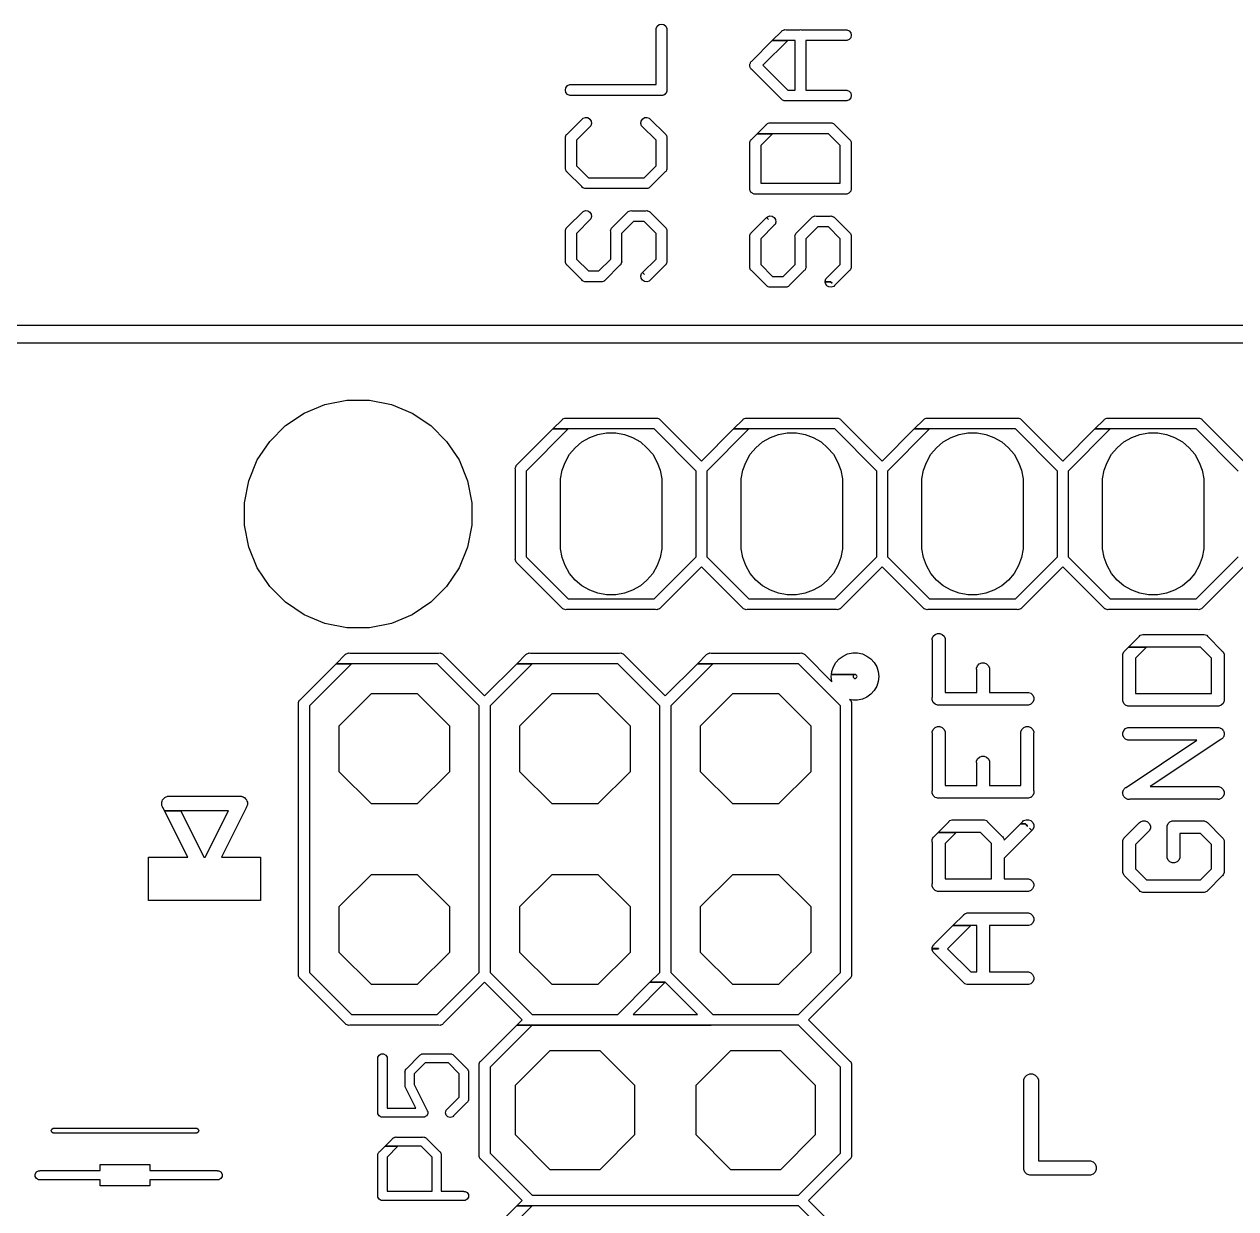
# Model space of a CAD drawing. Extents: x -6 to 103, y 0 to 58.
# Drawn here: x 10.55 to 27.58, y 41.03 to 57.68 of the extents above; entities that cross this region are included whole.
import ezdxf

# ---------------------------------------------------------------- set-up
doc = ezdxf.new("R2010")
doc.units = 0
doc.layers.add('L2D0', color=1, linetype='CONTINUOUS')

msp = doc.modelspace()

# ---------------------------------------------------------------- linework, layer by layer
at = {"layer": 'L2D0'}
for points in [[(19.503, 56.681), (19.494, 56.683), (18.214, 56.683), (18.183, 56.698), (18.16, 56.725), (18.154, 56.759), (18.16, 56.792), (18.183, 56.821), (18.215, 56.835), (19.427, 56.835), (19.427, 57.623), (19.441, 57.655), (19.47, 57.678), (19.503, 57.684), (19.537, 57.678), (19.564, 57.655), (19.579, 57.624), (19.579, 56.767), (19.581, 56.759), (19.579, 56.75), (19.579, 56.74), (19.575, 56.733), (19.573, 56.724), (19.565, 56.714), (19.563, 56.711), (19.559, 56.708), (19.551, 56.698), (19.545, 56.695), (19.538, 56.689), (19.527, 56.687), (19.52, 56.683), (19.512, 56.683)], [(21.238, 56.605), (21.232, 56.607), (21.23, 56.607), (21.22, 56.611), (21.204, 56.617), (21.202, 56.619), (21.198, 56.621), (21.192, 56.629), (21.191, 56.63), (20.777, 57.045), (20.767, 57.051), (20.763, 57.058), (20.756, 57.064), (20.752, 57.076), (20.749, 57.081), (20.748, 57.088), (20.745, 57.098), (20.746, 57.106), (20.745, 57.115), (20.748, 57.124), (20.749, 57.132), (20.753, 57.138), (20.756, 57.148), (20.762, 57.154), (20.767, 57.162), (20.774, 57.166), (21.062, 57.454), (21.278, 57.454), (20.931, 57.107), (21.278, 56.759), (21.382, 56.759), (21.382, 57.454), (21.062, 57.454), (21.192, 57.584), (21.198, 57.592), (21.202, 57.594), (21.204, 57.596), (21.22, 57.602), (21.23, 57.606), (21.232, 57.606), (21.238, 57.608), (21.255, 57.606), (21.449, 57.606), (21.458, 57.608), (21.466, 57.606), (22.11, 57.606), (22.142, 57.592), (22.164, 57.564), (22.172, 57.53), (22.164, 57.495), (22.142, 57.469), (22.111, 57.454), (21.534, 57.454), (21.534, 56.759), (22.111, 56.759), (22.142, 56.744), (22.164, 56.718), (22.172, 56.683), (22.164, 56.649), (22.142, 56.621), (22.11, 56.607), (21.466, 56.607), (21.458, 56.605), (21.449, 56.607), (21.255, 56.607)], [(18.426, 55.373), (18.411, 55.38), (18.402, 55.383), (18.399, 55.386), (18.395, 55.388), (18.383, 55.401), (18.179, 55.606), (18.178, 55.607), (18.17, 55.613), (18.168, 55.617), (18.166, 55.619), (18.16, 55.635), (18.156, 55.645), (18.156, 55.647), (18.154, 55.653), (18.156, 55.67), (18.156, 56.076), (18.154, 56.093), (18.156, 56.099), (18.156, 56.102), (18.161, 56.114), (18.166, 56.127), (18.168, 56.129), (18.17, 56.133), (18.178, 56.139), (18.402, 56.363), (18.434, 56.375), (18.469, 56.371), (18.499, 56.351), (18.517, 56.323), (18.521, 56.288), (18.51, 56.255), (18.308, 56.053), (18.308, 55.693), (18.476, 55.525), (19.259, 55.525), (19.427, 55.693), (19.427, 56.053), (19.225, 56.255), (19.213, 56.287), (19.217, 56.323), (19.235, 56.351), (19.265, 56.371), (19.299, 56.375), (19.333, 56.363), (19.569, 56.127), (19.574, 56.113), (19.579, 56.104), (19.579, 56.099), (19.581, 56.093), (19.579, 56.076), (19.579, 55.67), (19.581, 55.653), (19.579, 55.647), (19.579, 55.644), (19.575, 55.635), (19.569, 55.619), (19.565, 55.615), (19.564, 55.613), (19.557, 55.607), (19.332, 55.382), (19.321, 55.379), (19.31, 55.373)], [(20.823, 55.295), (20.814, 55.297), (20.805, 55.297), (20.796, 55.301), (20.789, 55.303), (20.783, 55.308), (20.774, 55.312), (20.767, 55.32), (20.762, 55.324), (20.759, 55.33), (20.752, 55.338), (20.75, 55.346), (20.746, 55.354), (20.746, 55.364), (20.744, 55.373), (20.747, 55.386), (20.747, 56), (20.745, 56.017), (20.746, 56.02), (20.746, 56.026), (20.752, 56.038), (20.756, 56.05), (20.76, 56.054), (20.762, 56.058), (20.771, 56.065), (20.851, 56.145), (21.066, 56.145), (20.899, 55.977), (20.899, 55.449), (22.018, 55.449), (22.018, 55.977), (21.85, 56.145), (20.851, 56.145), (20.98, 56.275), (20.982, 56.277), (20.985, 56.281), (20.989, 56.283), (20.995, 56.288), (21.006, 56.292), (21.017, 56.297), (21.023, 56.297), (21.026, 56.298), (21.034, 56.297), (21.882, 56.297), (21.889, 56.298), (21.892, 56.297), (21.899, 56.297), (21.908, 56.292), (21.923, 56.288), (21.929, 56.282), (21.931, 56.281), (21.934, 56.276), (21.936, 56.275), (22.15, 56.061), (22.155, 56.057), (22.157, 56.053), (22.161, 56.048), (22.164, 56.038), (22.17, 56.026), (22.17, 56.02), (22.171, 56.017), (22.17, 56.009), (22.17, 55.381), (22.172, 55.373), (22.17, 55.364), (22.17, 55.354), (22.166, 55.347), (22.164, 55.338), (22.156, 55.328), (22.154, 55.325), (22.15, 55.322), (22.142, 55.312), (22.136, 55.309), (22.129, 55.303), (22.118, 55.301), (22.111, 55.297), (22.103, 55.297), (22.094, 55.295), (22.085, 55.297), (20.831, 55.297)], [(18.434, 54.062), (18.429, 54.064), (18.427, 54.064), (18.402, 54.074), (18.4, 54.076), (18.395, 54.078), (18.384, 54.092), (18.179, 54.296), (18.178, 54.297), (18.17, 54.303), (18.168, 54.308), (18.166, 54.31), (18.156, 54.335), (18.156, 54.337), (18.154, 54.342), (18.156, 54.359), (18.156, 54.767), (18.154, 54.785), (18.156, 54.79), (18.156, 54.792), (18.16, 54.8), (18.166, 54.817), (18.168, 54.819), (18.17, 54.823), (18.178, 54.829), (18.402, 55.053), (18.434, 55.065), (18.469, 55.061), (18.499, 55.043), (18.517, 55.013), (18.521, 54.98), (18.511, 54.946), (18.308, 54.743), (18.308, 54.383), (18.476, 54.216), (18.623, 54.216), (18.791, 54.383), (18.791, 54.766), (18.789, 54.785), (18.791, 54.79), (18.791, 54.794), (18.795, 54.802), (18.801, 54.817), (19.025, 55.041), (19.031, 55.049), (19.035, 55.051), (19.037, 55.053), (19.05, 55.058), (19.062, 55.063), (19.065, 55.063), (19.071, 55.065), (19.088, 55.063), (19.282, 55.063), (19.299, 55.065), (19.305, 55.063), (19.308, 55.063), (19.32, 55.058), (19.333, 55.053), (19.335, 55.051), (19.339, 55.049), (19.345, 55.041), (19.569, 54.817), (19.575, 54.802), (19.579, 54.794), (19.579, 54.79), (19.581, 54.785), (19.579, 54.766), (19.579, 54.359), (19.581, 54.342), (19.579, 54.337), (19.579, 54.334), (19.575, 54.325), (19.569, 54.31), (19.566, 54.307), (19.564, 54.303), (19.557, 54.297), (19.345, 54.086), (19.333, 54.074), (19.299, 54.062), (19.265, 54.066), (19.235, 54.084), (19.217, 54.114), (19.213, 54.149), (19.225, 54.18), (19.235, 54.192), (19.264, 54.167), (19.237, 54.194), (19.427, 54.383), (19.427, 54.743), (19.259, 54.911), (19.111, 54.911), (18.943, 54.743), (18.943, 54.359), (18.945, 54.342), (18.943, 54.337), (18.943, 54.335), (18.933, 54.31), (18.931, 54.308), (18.929, 54.303), (18.921, 54.297), (18.92, 54.296), (18.715, 54.092), (18.704, 54.078), (18.699, 54.076), (18.697, 54.074), (18.672, 54.064), (18.67, 54.064), (18.665, 54.062), (18.647, 54.064), (18.451, 54.064)], [(21.026, 53.986), (21.023, 53.987), (21.017, 53.987), (21.004, 53.993), (20.993, 53.997), (20.99, 54), (20.986, 54.002), (20.98, 54.009), (20.98, 54.01), (20.769, 54.221), (20.762, 54.226), (20.756, 54.232), (20.751, 54.247), (20.746, 54.258), (20.746, 54.265), (20.745, 54.268), (20.746, 54.275), (20.747, 54.284), (20.747, 54.689), (20.746, 54.699), (20.745, 54.706), (20.746, 54.709), (20.746, 54.718), (20.752, 54.73), (20.756, 54.742), (20.762, 54.748), (20.769, 54.753), (20.771, 54.755), (20.98, 54.965), (21.007, 54.938), (20.982, 54.967), (20.994, 54.977), (21.025, 54.989), (21.06, 54.985), (21.09, 54.965), (21.108, 54.937), (21.112, 54.901), (21.1, 54.869), (21.088, 54.857), (20.899, 54.667), (20.899, 54.307), (21.066, 54.139), (21.214, 54.139), (21.382, 54.307), (21.382, 54.69), (21.38, 54.707), (21.382, 54.713), (21.382, 54.718), (21.387, 54.727), (21.392, 54.741), (21.628, 54.977), (21.642, 54.982), (21.651, 54.987), (21.656, 54.987), (21.662, 54.989), (21.679, 54.987), (21.873, 54.987), (21.89, 54.989), (21.896, 54.987), (21.899, 54.987), (21.908, 54.983), (21.924, 54.977), (21.928, 54.973), (21.93, 54.972), (21.935, 54.965), (21.936, 54.965), (22.161, 54.74), (22.165, 54.728), (22.17, 54.718), (22.17, 54.709), (22.171, 54.706), (22.17, 54.699), (22.17, 54.275), (22.171, 54.268), (22.17, 54.265), (22.17, 54.258), (22.165, 54.248), (22.161, 54.234), (22.156, 54.229), (22.155, 54.227), (22.148, 54.221), (21.936, 54.009), (21.925, 53.997), (21.889, 53.986), (21.856, 53.99), (21.827, 54.008), (21.808, 54.037), (21.805, 54.063), (21.881, 54.063), (21.88, 54.062), (21.902, 54.043), (21.882, 54.063), (21.805, 54.063), (21.804, 54.073), (21.816, 54.105), (22.018, 54.307), (22.018, 54.667), (21.85, 54.835), (21.702, 54.835), (21.534, 54.667), (21.534, 54.284), (21.536, 54.267), (21.534, 54.261), (21.534, 54.259), (21.53, 54.249), (21.524, 54.233), (21.522, 54.231), (21.52, 54.227), (21.512, 54.221), (21.3, 54.009), (21.296, 54.003), (21.293, 54.001), (21.289, 53.997), (21.275, 53.992), (21.264, 53.987), (21.258, 53.987), (21.255, 53.986), (21.246, 53.987), (21.034, 53.987)], [(15.082, 49.2), (14.773, 49.261), (14.482, 49.382), (14.22, 49.557), (13.997, 49.78), (13.822, 50.042), (13.701, 50.333), (13.64, 50.642), (13.64, 50.958), (13.701, 51.267), (13.822, 51.558), (13.997, 51.82), (14.22, 52.043), (14.482, 52.218), (14.773, 52.339), (15.082, 52.4), (15.398, 52.4), (15.707, 52.339), (15.998, 52.218), (16.26, 52.043), (16.483, 51.82), (16.658, 51.558), (16.779, 51.267), (16.84, 50.958), (16.84, 50.642), (16.779, 50.333), (16.658, 50.042), (16.483, 49.78), (16.26, 49.557), (15.998, 49.382), (15.707, 49.261), (15.398, 49.2)], [(18.732, 49.662), (18.61, 49.685), (18.497, 49.726), (18.385, 49.787), (18.292, 49.87), (18.21, 49.962), (18.149, 50.075), (18.108, 50.187), (18.085, 50.309), (18.085, 51.291), (18.108, 51.413), (18.149, 51.525), (18.21, 51.638), (18.292, 51.73), (18.385, 51.813), (18.497, 51.874), (18.61, 51.915), (18.732, 51.938), (18.86, 51.938), (18.982, 51.915), (19.095, 51.874), (19.207, 51.813), (19.3, 51.73), (19.382, 51.638), (19.443, 51.525), (19.484, 51.413), (19.507, 51.291), (19.507, 50.309), (19.484, 50.187), (19.443, 50.075), (19.382, 49.962), (19.3, 49.87), (19.207, 49.787), (19.095, 49.726), (18.982, 49.685), (18.86, 49.662)], [(21.272, 49.662), (21.15, 49.685), (21.037, 49.726), (20.925, 49.787), (20.832, 49.87), (20.75, 49.962), (20.689, 50.075), (20.648, 50.187), (20.625, 50.309), (20.625, 51.291), (20.648, 51.413), (20.689, 51.525), (20.75, 51.638), (20.832, 51.73), (20.925, 51.813), (21.037, 51.874), (21.15, 51.915), (21.272, 51.938), (21.4, 51.938), (21.522, 51.915), (21.635, 51.874), (21.747, 51.813), (21.84, 51.73), (21.922, 51.638), (21.983, 51.525), (22.024, 51.413), (22.047, 51.291), (22.047, 50.309), (22.024, 50.187), (21.983, 50.075), (21.922, 49.962), (21.84, 49.87), (21.747, 49.787), (21.635, 49.726), (21.522, 49.685), (21.4, 49.662)], [(23.812, 49.662), (23.69, 49.685), (23.577, 49.726), (23.465, 49.787), (23.372, 49.87), (23.29, 49.962), (23.229, 50.075), (23.188, 50.187), (23.165, 50.309), (23.165, 51.291), (23.188, 51.413), (23.229, 51.525), (23.29, 51.638), (23.372, 51.73), (23.465, 51.813), (23.577, 51.874), (23.69, 51.915), (23.812, 51.938), (23.94, 51.938), (24.062, 51.915), (24.175, 51.874), (24.287, 51.813), (24.38, 51.73), (24.462, 51.638), (24.523, 51.525), (24.564, 51.413), (24.587, 51.291), (24.587, 50.309), (24.564, 50.187), (24.523, 50.075), (24.462, 49.962), (24.38, 49.87), (24.287, 49.787), (24.175, 49.726), (24.062, 49.685), (23.94, 49.662)], [(26.352, 49.662), (26.23, 49.685), (26.117, 49.726), (26.005, 49.787), (25.912, 49.87), (25.83, 49.962), (25.769, 50.075), (25.728, 50.187), (25.705, 50.309), (25.705, 51.291), (25.728, 51.413), (25.769, 51.525), (25.83, 51.638), (25.912, 51.73), (26.005, 51.813), (26.117, 51.874), (26.23, 51.915), (26.352, 51.938), (26.48, 51.938), (26.602, 51.915), (26.715, 51.874), (26.827, 51.813), (26.92, 51.73), (27.002, 51.638), (27.063, 51.525), (27.104, 51.413), (27.127, 51.291), (27.127, 50.309), (27.104, 50.187), (27.063, 50.075), (27.002, 49.962), (26.92, 49.87), (26.827, 49.787), (26.715, 49.726), (26.602, 49.685), (26.48, 49.662)], [(23.384, 48.111), (23.349, 48.126), (23.325, 48.151), (23.311, 48.184), (23.311, 48.218), (23.312, 48.22), (23.312, 49.031), (23.311, 49.031), (23.311, 49.048), (23.325, 49.081), (23.349, 49.106), (23.384, 49.121), (23.417, 49.121), (23.452, 49.106), (23.476, 49.081), (23.49, 49.048), (23.49, 48.29), (23.935, 48.29), (23.935, 48.616), (23.934, 48.616), (23.934, 48.633), (23.948, 48.666), (23.972, 48.691), (24.007, 48.706), (24.04, 48.706), (24.075, 48.691), (24.099, 48.666), (24.113, 48.633), (24.113, 48.29), (24.662, 48.29), (24.694, 48.278), (24.722, 48.25), (24.736, 48.218), (24.736, 48.184), (24.722, 48.152), (24.695, 48.125), (24.663, 48.111), (24.646, 48.111), (24.646, 48.112), (24.042, 48.112), (24.04, 48.111), (24.007, 48.111), (24.005, 48.112), (23.419, 48.112), (23.417, 48.111)], [(26.062, 48.097), (26.029, 48.111), (26.003, 48.137), (25.989, 48.17), (25.989, 48.826), (26.003, 48.859), (26.015, 48.871), (26.015, 48.872), (26.071, 48.928), (26.323, 48.928), (26.167, 48.772), (26.167, 48.276), (27.235, 48.276), (27.235, 48.772), (27.08, 48.928), (26.071, 48.928), (26.223, 49.08), (26.235, 49.093), (26.27, 49.106), (27.131, 49.106), (27.168, 49.093), (27.178, 49.081), (27.18, 49.08), (27.182, 49.077), (27.387, 48.872), (27.399, 48.861), (27.4, 48.859), (27.414, 48.826), (27.414, 48.793), (27.413, 48.791), (27.413, 48.205), (27.414, 48.203), (27.414, 48.17), (27.399, 48.135), (27.374, 48.111), (27.341, 48.097), (27.307, 48.097), (27.305, 48.098), (26.097, 48.098), (26.095, 48.097)], [(15.426, 46.723), (14.973, 47.176), (14.973, 47.82), (15.426, 48.273), (16.07, 48.273), (16.523, 47.82), (16.523, 47.176), (16.07, 46.723)], [(17.966, 46.723), (17.513, 47.176), (17.513, 47.82), (17.966, 48.273), (18.61, 48.273), (19.063, 47.82), (19.063, 47.176), (18.61, 46.723)], [(20.506, 46.723), (20.053, 47.176), (20.053, 47.82), (20.506, 48.273), (21.15, 48.273), (21.603, 47.82), (21.603, 47.176), (21.15, 46.723)], [(23.384, 46.802), (23.373, 46.807), (23.35, 46.815), (23.325, 46.841), (23.311, 46.874), (23.311, 46.908), (23.312, 46.91), (23.312, 47.722), (23.311, 47.722), (23.311, 47.738), (23.325, 47.771), (23.351, 47.797), (23.384, 47.811), (23.417, 47.811), (23.45, 47.797), (23.476, 47.771), (23.49, 47.738), (23.49, 46.98), (23.935, 46.98), (23.935, 47.306), (23.934, 47.306), (23.934, 47.323), (23.948, 47.356), (23.974, 47.382), (24.007, 47.396), (24.04, 47.396), (24.073, 47.382), (24.099, 47.356), (24.113, 47.323), (24.113, 46.98), (24.557, 46.98), (24.557, 47.738), (24.571, 47.771), (24.597, 47.797), (24.629, 47.811), (24.663, 47.811), (24.696, 47.797), (24.722, 47.771), (24.736, 47.738), (24.736, 47.722), (24.735, 47.722), (24.735, 46.91), (24.736, 46.908), (24.736, 46.874), (24.722, 46.841), (24.697, 46.815), (24.688, 46.812), (24.662, 46.802)], [(26.078, 46.785), (26.07, 46.787), (26.062, 46.787), (26.05, 46.792), (26.043, 46.794), (26.038, 46.797), (26.027, 46.802), (26.02, 46.809), (26.013, 46.814), (26.008, 46.821), (26.003, 46.827), (25.999, 46.837), (25.995, 46.843), (25.993, 46.849), (25.989, 46.86), (25.989, 46.868), (25.987, 46.877), (25.989, 46.885), (25.989, 46.894), (25.993, 46.905), (25.995, 46.911), (25.999, 46.918), (26.003, 46.927), (26.007, 46.931), (26.013, 46.941), (26.022, 46.947), (26.028, 46.953), (26.037, 46.956), (27.03, 47.618), (26.062, 47.618), (26.029, 47.632), (26.003, 47.658), (25.989, 47.69), (25.989, 47.724), (26.003, 47.757), (26.027, 47.782), (26.062, 47.797), (26.078, 47.797), (26.078, 47.796), (27.311, 47.796), (27.324, 47.799), (27.332, 47.797), (27.341, 47.797), (27.354, 47.791), (27.359, 47.79), (27.363, 47.787), (27.373, 47.783), (27.379, 47.777), (27.387, 47.772), (27.394, 47.762), (27.4, 47.756), (27.403, 47.749), (27.408, 47.742), (27.409, 47.735), (27.414, 47.724), (27.414, 47.69), (27.409, 47.679), (27.408, 47.673), (27.403, 47.666), (27.399, 47.656), (27.393, 47.65), (27.389, 47.644), (27.379, 47.637), (27.374, 47.632), (27.367, 47.629), (26.372, 46.966), (27.34, 46.966), (27.372, 46.954), (27.4, 46.926), (27.414, 46.894), (27.414, 46.86), (27.4, 46.828), (27.373, 46.801), (27.341, 46.787), (27.324, 46.787), (27.324, 46.788), (26.09, 46.788)], [(12.293, 45.364), (12.293, 45.974), (12.844, 45.974), (12.518, 46.626), (12.745, 46.626), (13.071, 45.974), (13.09, 45.974), (13.416, 46.626), (12.518, 46.626), (12.498, 46.667), (12.495, 46.67), (12.491, 46.68), (12.49, 46.683), (12.481, 46.7), (12.481, 46.704), (12.479, 46.708), (12.479, 46.748), (12.486, 46.764), (12.49, 46.779), (12.494, 46.784), (12.495, 46.786), (12.503, 46.794), (12.517, 46.81), (12.521, 46.812), (12.523, 46.814), (12.54, 46.821), (12.554, 46.828), (12.557, 46.828), (12.561, 46.83), (13.601, 46.83), (13.605, 46.828), (13.608, 46.828), (13.622, 46.821), (13.639, 46.814), (13.641, 46.812), (13.645, 46.81), (13.658, 46.794), (13.667, 46.786), (13.668, 46.784), (13.672, 46.779), (13.676, 46.764), (13.683, 46.748), (13.683, 46.708), (13.681, 46.704), (13.681, 46.7), (13.672, 46.683), (13.671, 46.68), (13.667, 46.67), (13.664, 46.667), (13.317, 45.974), (13.869, 45.974), (13.869, 45.364)], [(23.384, 45.492), (23.351, 45.506), (23.325, 45.532), (23.311, 45.565), (23.311, 45.598), (23.312, 45.6), (23.312, 46.185), (23.311, 46.187), (23.311, 46.221), (23.325, 46.254), (23.331, 46.261), (23.335, 46.265), (23.338, 46.267), (23.349, 46.279), (23.351, 46.28), (23.394, 46.323), (23.645, 46.323), (23.49, 46.167), (23.49, 45.67), (24.142, 45.67), (24.142, 46.167), (23.987, 46.323), (23.394, 46.323), (23.543, 46.472), (23.545, 46.475), (23.557, 46.488), (23.592, 46.501), (24.038, 46.501), (24.075, 46.488), (24.085, 46.476), (24.087, 46.475), (24.089, 46.472), (24.294, 46.267), (24.293, 46.266), (24.296, 46.264), (24.297, 46.265), (24.307, 46.253), (24.321, 46.221), (24.321, 46.213), (24.551, 46.443), (24.615, 46.443), (24.646, 46.412), (24.647, 46.412), (24.649, 46.414), (24.615, 46.443), (24.551, 46.443), (24.583, 46.475), (24.595, 46.488), (24.63, 46.501), (24.661, 46.501), (24.697, 46.488), (24.722, 46.462), (24.736, 46.429), (24.736, 46.395), (24.722, 46.363), (24.712, 46.351), (24.678, 46.38), (24.709, 46.349), (24.32, 45.96), (24.32, 45.67), (24.646, 45.67), (24.646, 45.671), (24.663, 45.671), (24.696, 45.657), (24.721, 45.633), (24.736, 45.598), (24.736, 45.565), (24.721, 45.53), (24.696, 45.506), (24.663, 45.492)], [(26.27, 45.478), (26.235, 45.491), (26.223, 45.504), (26.009, 45.718), (26.003, 45.725), (25.989, 45.758), (25.989, 46.207), (26.003, 46.24), (26.015, 46.253), (26.223, 46.461), (26.224, 46.46), (26.237, 46.473), (26.269, 46.487), (26.303, 46.487), (26.336, 46.473), (26.361, 46.449), (26.376, 46.414), (26.376, 46.381), (26.362, 46.348), (26.167, 46.153), (26.167, 45.812), (26.323, 45.656), (27.08, 45.656), (27.235, 45.812), (27.235, 46.153), (27.08, 46.309), (26.79, 46.309), (26.79, 45.982), (26.791, 45.982), (26.791, 45.965), (26.776, 45.931), (26.751, 45.907), (26.718, 45.893), (26.684, 45.893), (26.652, 45.907), (26.626, 45.933), (26.612, 45.965), (26.612, 46.414), (26.626, 46.447), (26.652, 46.473), (26.684, 46.487), (27.133, 46.487), (27.166, 46.473), (27.179, 46.46), (27.18, 46.461), (27.387, 46.253), (27.386, 46.252), (27.387, 46.252), (27.4, 46.239), (27.414, 46.207), (27.414, 46.173), (27.413, 46.171), (27.413, 45.794), (27.414, 45.792), (27.414, 45.758), (27.4, 45.726), (27.39, 45.714), (27.389, 45.715), (27.386, 45.712), (27.387, 45.712), (27.182, 45.507), (27.18, 45.504), (27.178, 45.503), (27.168, 45.491), (27.131, 45.478)], [(15.426, 44.183), (14.973, 44.636), (14.973, 45.28), (15.426, 45.733), (16.07, 45.733), (16.523, 45.28), (16.523, 44.636), (16.07, 44.183)], [(17.966, 44.183), (17.513, 44.636), (17.513, 45.28), (17.966, 45.733), (18.61, 45.733), (19.063, 45.28), (19.063, 44.636), (18.61, 44.183)], [(20.506, 44.183), (20.053, 44.636), (20.053, 45.28), (20.506, 45.733), (21.15, 45.733), (21.603, 45.28), (21.603, 44.636), (21.15, 44.183)], [(23.799, 44.182), (23.767, 44.196), (23.755, 44.206), (23.756, 44.207), (23.753, 44.209), (23.338, 44.624), (23.338, 44.625), (23.325, 44.638), (23.311, 44.67), (23.311, 44.686), (23.399, 44.686), (23.398, 44.685), (23.399, 44.685), (23.4, 44.686), (23.311, 44.686), (23.311, 44.689), (23.398, 44.689), (23.4, 44.687), (23.399, 44.689), (23.311, 44.689), (23.311, 44.704), (23.325, 44.736), (23.338, 44.749), (23.338, 44.75), (23.601, 45.013), (23.853, 45.013), (23.527, 44.687), (23.853, 44.361), (23.935, 44.361), (23.935, 45.013), (23.601, 45.013), (23.753, 45.165), (23.753, 45.164), (23.756, 45.167), (23.755, 45.168), (23.767, 45.178), (23.799, 45.192), (23.833, 45.192), (23.835, 45.191), (24.005, 45.191), (24.007, 45.192), (24.04, 45.192), (24.042, 45.191), (24.646, 45.191), (24.646, 45.192), (24.663, 45.192), (24.695, 45.178), (24.722, 45.151), (24.736, 45.119), (24.736, 45.085), (24.722, 45.053), (24.694, 45.025), (24.662, 45.013), (24.113, 45.013), (24.113, 44.361), (24.663, 44.361), (24.696, 44.347), (24.721, 44.323), (24.736, 44.289), (24.736, 44.255), (24.722, 44.223), (24.695, 44.196), (24.663, 44.182), (24.646, 44.182), (24.646, 44.183), (24.042, 44.183), (24.04, 44.182), (24.007, 44.182), (24.005, 44.183), (23.835, 44.183), (23.833, 44.182)], [(16.535, 42.316), (16.502, 42.324), (16.479, 42.347), (16.469, 42.382), (16.479, 42.416), (16.662, 42.599), (16.662, 42.928), (16.509, 43.081), (16.18, 43.081), (16.027, 42.928), (16.027, 42.777), (16.21, 42.411), (16.211, 42.41), (16.218, 42.399), (16.218, 42.364), (16.2, 42.335), (16.198, 42.332), (16.186, 42.327), (16.171, 42.318), (15.564, 42.318), (15.536, 42.336), (15.518, 42.364), (15.518, 43.162), (15.536, 43.192), (15.565, 43.208), (15.598, 43.208), (15.628, 43.192), (15.646, 43.162), (15.646, 42.446), (16.051, 42.446), (15.906, 42.735), (15.9, 42.747), (15.9, 42.748), (15.899, 42.75), (15.9, 42.763), (15.899, 42.763), (15.899, 42.947), (15.897, 42.954), (15.9, 42.964), (15.9, 42.97), (15.904, 42.977), (15.907, 42.988), (15.913, 42.994), (15.916, 43), (15.923, 43.004), (16.103, 43.184), (16.108, 43.192), (16.117, 43.197), (16.123, 43.202), (16.129, 43.204), (16.137, 43.208), (16.146, 43.208), (16.154, 43.21), (16.158, 43.209), (16.531, 43.209), (16.535, 43.21), (16.543, 43.208), (16.552, 43.208), (16.558, 43.205), (16.569, 43.202), (16.577, 43.194), (16.581, 43.192), (16.585, 43.184), (16.767, 43.003), (16.772, 43), (16.775, 42.995), (16.782, 42.988), (16.784, 42.98), (16.79, 42.971), (16.79, 42.961), (16.792, 42.954), (16.79, 42.947), (16.79, 42.58), (16.792, 42.573), (16.79, 42.566), (16.79, 42.555), (16.784, 42.545), (16.782, 42.538), (16.776, 42.532), (16.772, 42.525), (16.763, 42.52), (16.58, 42.337), (16.581, 42.336), (16.569, 42.324)], [(17.939, 41.58), (17.45, 42.069), (17.45, 42.767), (17.939, 43.256), (18.637, 43.256), (19.126, 42.767), (19.126, 42.069), (18.637, 41.58)], [(20.479, 41.58), (19.99, 42.069), (19.99, 42.767), (20.479, 43.256), (21.177, 43.256), (21.666, 42.767), (21.666, 42.069), (21.177, 41.58)], [(24.68, 41.503), (24.642, 41.519), (24.614, 41.547), (24.598, 41.585), (24.598, 42.847), (24.614, 42.883), (24.642, 42.911), (24.68, 42.927), (24.72, 42.927), (24.758, 42.911), (24.786, 42.883), (24.802, 42.847), (24.802, 41.707), (25.535, 41.707), (25.571, 41.691), (25.599, 41.663), (25.615, 41.625), (25.615, 41.585), (25.599, 41.547), (25.571, 41.519), (25.535, 41.503)], [(10.953, 42.093), (10.934, 42.107), (10.926, 42.129), (10.935, 42.15), (10.953, 42.164), (12.974, 42.164), (12.992, 42.15), (13.001, 42.129), (12.993, 42.107), (12.974, 42.093), (12.963, 42.093), (12.963, 42.094), (10.963, 42.094), (10.963, 42.093)], [(15.565, 41.149), (15.536, 41.165), (15.518, 41.195), (15.518, 41.776), (15.516, 41.784), (15.518, 41.792), (15.518, 41.802), (15.522, 41.808), (15.524, 41.818), (15.531, 41.824), (15.536, 41.832), (15.543, 41.836), (15.618, 41.911), (15.799, 41.911), (15.646, 41.759), (15.646, 41.277), (16.281, 41.277), (16.281, 41.759), (16.128, 41.911), (15.618, 41.911), (15.72, 42.012), (15.725, 42.021), (15.73, 42.024), (15.739, 42.033), (15.749, 42.035), (15.755, 42.039), (15.764, 42.039), (15.773, 42.041), (15.781, 42.039), (16.146, 42.039), (16.154, 42.041), (16.162, 42.039), (16.171, 42.039), (16.177, 42.035), (16.187, 42.033), (16.195, 42.025), (16.2, 42.022), (16.205, 42.014), (16.384, 41.836), (16.392, 41.832), (16.396, 41.824), (16.402, 41.818), (16.404, 41.808), (16.408, 41.801), (16.408, 41.792), (16.41, 41.784), (16.409, 41.78), (16.409, 41.277), (16.726, 41.277), (16.726, 41.276), (16.742, 41.276), (16.772, 41.26), (16.79, 41.23), (16.79, 41.195), (16.772, 41.165), (16.742, 41.149)], [(11.613, 41.354), (11.613, 41.44), (10.747, 41.44), (10.716, 41.456), (10.7, 41.487), (10.7, 41.52), (10.716, 41.551), (10.747, 41.567), (10.763, 41.567), (10.763, 41.568), (11.613, 41.568), (11.613, 41.654), (12.313, 41.654), (12.313, 41.568), (13.263, 41.568), (13.263, 41.567), (13.28, 41.567), (13.311, 41.551), (13.327, 41.52), (13.327, 41.487), (13.311, 41.456), (13.28, 41.44), (12.313, 41.44), (12.313, 41.354)]]:
    msp.add_lwpolyline(points, close=True, dxfattribs=at)
for points in [[(97.457, 53.2), (0.262, 53.2), (0.288, 53.222), (0.369, 53.278), (0.453, 53.328), (0.542, 53.369), (0.635, 53.403), (0.73, 53.428), (0.827, 53.446), (0.926, 53.454), (0.95, 53.454), (0.953, 53.455), (0.996, 53.455), (0.999, 53.454), (97.496, 53.454)], [(27.686, 50.057), (27.105, 49.476), (27.099, 49.468), (27.095, 49.466), (27.093, 49.464), (27.08, 49.459), (27.068, 49.454), (27.065, 49.454), (27.059, 49.452), (27.042, 49.454), (25.79, 49.454), (25.773, 49.452), (25.767, 49.454), (25.764, 49.454), (25.752, 49.459), (25.739, 49.464), (25.737, 49.466), (25.733, 49.468), (25.727, 49.476), (25.146, 50.057), (24.565, 49.476), (24.559, 49.468), (24.555, 49.466), (24.553, 49.464), (24.54, 49.459), (24.528, 49.454), (24.525, 49.454), (24.519, 49.452), (24.502, 49.454), (23.25, 49.454), (23.233, 49.452), (23.227, 49.454), (23.224, 49.454), (23.212, 49.459), (23.199, 49.464), (23.197, 49.466), (23.193, 49.468), (23.187, 49.476), (22.606, 50.057), (22.025, 49.476), (22.019, 49.468), (22.015, 49.466), (22.013, 49.464), (22, 49.459), (21.988, 49.454), (21.985, 49.454), (21.979, 49.452), (21.962, 49.454), (20.71, 49.454), (20.693, 49.452), (20.687, 49.454), (20.684, 49.454), (20.672, 49.459), (20.659, 49.464), (20.657, 49.466), (20.653, 49.468), (20.647, 49.476), (20.066, 50.057), (19.485, 49.476), (19.479, 49.468), (19.475, 49.466), (19.473, 49.464), (19.46, 49.459), (19.448, 49.454), (19.445, 49.454), (19.439, 49.452), (19.422, 49.454), (18.17, 49.454), (18.153, 49.452), (18.147, 49.454), (18.144, 49.454), (18.132, 49.459), (18.119, 49.464), (18.117, 49.466), (18.113, 49.468), (18.107, 49.476), (17.472, 50.111), (17.464, 50.117), (17.462, 50.121), (17.46, 50.123), (17.455, 50.136), (17.45, 50.148), (17.45, 50.151), (17.448, 50.157), (17.45, 50.174), (17.45, 51.426), (17.448, 51.443), (17.45, 51.449), (17.45, 51.452), (17.455, 51.464), (17.46, 51.477), (17.462, 51.479), (17.464, 51.483), (17.472, 51.489), (17.977, 51.994), (18.193, 51.994), (17.602, 51.403), (17.602, 50.197), (18.193, 49.606), (19.399, 49.606), (19.99, 50.197), (19.99, 51.403), (19.399, 51.994), (17.977, 51.994), (18.107, 52.124), (18.113, 52.132), (18.117, 52.134), (18.119, 52.136), (18.132, 52.141), (18.144, 52.146), (18.147, 52.146), (18.153, 52.148), (18.17, 52.146), (19.422, 52.146), (19.439, 52.148), (19.445, 52.146), (19.448, 52.146), (19.46, 52.141), (19.473, 52.136), (19.475, 52.134), (19.479, 52.132), (19.485, 52.124), (20.066, 51.543), (20.517, 51.994), (20.733, 51.994), (20.142, 51.403), (20.142, 50.197), (20.733, 49.606), (21.939, 49.606), (22.53, 50.197), (22.53, 51.403), (21.939, 51.994), (20.517, 51.994), (20.647, 52.124), (20.653, 52.132), (20.657, 52.134), (20.659, 52.136), (20.672, 52.141), (20.684, 52.146), (20.687, 52.146), (20.693, 52.148), (20.71, 52.146), (21.962, 52.146), (21.979, 52.148), (21.985, 52.146), (21.988, 52.146), (22, 52.141), (22.013, 52.136), (22.015, 52.134), (22.019, 52.132), (22.025, 52.124), (22.606, 51.543), (23.057, 51.994), (23.273, 51.994), (22.682, 51.403), (22.682, 50.197), (23.273, 49.606), (24.479, 49.606), (25.07, 50.197), (25.07, 51.403), (24.479, 51.994), (23.057, 51.994), (23.187, 52.124), (23.193, 52.132), (23.197, 52.134), (23.199, 52.136), (23.212, 52.141), (23.224, 52.146), (23.227, 52.146), (23.233, 52.148), (23.25, 52.146), (24.502, 52.146), (24.519, 52.148), (24.525, 52.146), (24.528, 52.146), (24.54, 52.141), (24.553, 52.136), (24.555, 52.134), (24.559, 52.132), (24.565, 52.124), (25.146, 51.543), (25.597, 51.994), (25.813, 51.994), (25.222, 51.403), (25.222, 50.197), (25.813, 49.606), (27.019, 49.606), (27.61, 50.197)], [(27.61, 51.403), (27.019, 51.994), (25.597, 51.994), (25.727, 52.124), (25.733, 52.132), (25.737, 52.134), (25.739, 52.136), (25.752, 52.141), (25.764, 52.146), (25.767, 52.146), (25.773, 52.148), (25.79, 52.146), (27.042, 52.146), (27.059, 52.148), (27.065, 52.146), (27.068, 52.146), (27.08, 52.141), (27.093, 52.136), (27.095, 52.134), (27.099, 52.132), (27.105, 52.124), (27.686, 51.543)], [(22.022, 40.481), (21.431, 41.072), (17.469, 41.072), (17.545, 41.148), (16.964, 41.729), (16.956, 41.735), (16.954, 41.739), (16.952, 41.741), (16.947, 41.754), (16.942, 41.766), (16.942, 41.769), (16.94, 41.775), (16.942, 41.792), (16.942, 43.044), (16.94, 43.061), (16.942, 43.067), (16.942, 43.07), (16.947, 43.082), (16.952, 43.095), (16.954, 43.097), (16.956, 43.101), (16.964, 43.107), (17.469, 43.612), (20.202, 43.612), (20.185, 43.61), (20.179, 43.612), (18.937, 43.612), (18.931, 43.61), (18.914, 43.612), (17.685, 43.612), (17.094, 43.021), (17.094, 41.815), (17.685, 41.224), (21.431, 41.224), (22.022, 41.815), (22.022, 43.021), (21.431, 43.612), (17.469, 43.612), (17.545, 43.688), (17.018, 44.215), (16.437, 43.634), (16.431, 43.626), (16.427, 43.624), (16.425, 43.622), (16.412, 43.617), (16.4, 43.612), (16.397, 43.612), (16.391, 43.61), (16.374, 43.612), (15.122, 43.612), (15.105, 43.61), (15.099, 43.612), (15.096, 43.612), (15.084, 43.617), (15.071, 43.622), (15.069, 43.624), (15.065, 43.626), (15.059, 43.634), (14.424, 44.269), (14.416, 44.275), (14.414, 44.279), (14.412, 44.281), (14.407, 44.294), (14.402, 44.306), (14.402, 44.309), (14.4, 44.315), (14.402, 44.332), (14.402, 48.124), (14.4, 48.141), (14.402, 48.147), (14.402, 48.15), (14.407, 48.162), (14.412, 48.175), (14.414, 48.177), (14.416, 48.181), (14.424, 48.187), (14.929, 48.692), (15.145, 48.692), (14.554, 48.101), (14.554, 44.355), (15.145, 43.764), (16.351, 43.764), (16.942, 44.355), (16.942, 48.101), (16.351, 48.692), (14.929, 48.692), (15.059, 48.822), (15.065, 48.83), (15.069, 48.832), (15.071, 48.834), (15.084, 48.839), (15.096, 48.844), (15.099, 48.844), (15.105, 48.846), (15.122, 48.844), (16.374, 48.844), (16.391, 48.846), (16.397, 48.844), (16.4, 48.844), (16.412, 48.839), (16.425, 48.834), (16.427, 48.832), (16.431, 48.83), (16.437, 48.822), (17.018, 48.241), (17.469, 48.692), (17.685, 48.692), (17.094, 48.101), (17.094, 44.355), (17.685, 43.764), (18.891, 43.764), (19.342, 44.215), (19.558, 44.215), (19.107, 43.764), (20.009, 43.764), (19.558, 44.215), (19.342, 44.215), (19.482, 44.355), (19.482, 48.101), (18.891, 48.692), (17.469, 48.692), (17.599, 48.822), (17.605, 48.83), (17.609, 48.832), (17.611, 48.834), (17.624, 48.839), (17.636, 48.844), (17.639, 48.844), (17.645, 48.846), (17.662, 48.844), (18.914, 48.844), (18.931, 48.846), (18.937, 48.844), (18.94, 48.844), (18.952, 48.839), (18.965, 48.834), (18.967, 48.832), (18.971, 48.83), (18.977, 48.822), (19.558, 48.241), (20.009, 48.692), (20.225, 48.692), (19.634, 48.101), (19.634, 44.355), (20.225, 43.764), (21.431, 43.764), (22.022, 44.355), (22.022, 48.101), (21.431, 48.692), (20.009, 48.692), (20.139, 48.822), (20.145, 48.83), (20.149, 48.832), (20.151, 48.834), (20.164, 48.839), (20.176, 48.844), (20.179, 48.844), (20.185, 48.846), (20.202, 48.844), (21.454, 48.844), (21.471, 48.846), (21.477, 48.844), (21.48, 48.844), (21.492, 48.839), (21.505, 48.834), (21.507, 48.832), (21.511, 48.83), (21.517, 48.822), (21.899, 48.44), (21.898, 48.443), (21.891, 48.514), (21.894, 48.541), (22.218, 48.541), (22.212, 48.538), (22.206, 48.534), (22.203, 48.53), (22.199, 48.524), (22.197, 48.514), (22.199, 48.504), (22.203, 48.498), (22.206, 48.494), (22.212, 48.49), (22.218, 48.487), (22.232, 48.487), (22.238, 48.49), (22.244, 48.494), (22.247, 48.498), (22.251, 48.504), (22.253, 48.514), (22.251, 48.524), (22.247, 48.53), (22.244, 48.534), (22.238, 48.538), (22.232, 48.541), (21.894, 48.541), (21.898, 48.585), (21.921, 48.65), (21.955, 48.71), (22.002, 48.762), (22.058, 48.802), (22.12, 48.831), (22.192, 48.847), (22.258, 48.847), (22.33, 48.831), (22.392, 48.802), (22.448, 48.762), (22.495, 48.71), (22.529, 48.65), (22.552, 48.585), (22.559, 48.514), (22.552, 48.443), (22.529, 48.378), (22.495, 48.318), (22.448, 48.266), (22.392, 48.226), (22.33, 48.197), (22.258, 48.181), (22.192, 48.181), (22.148, 48.191), (22.152, 48.187), (22.16, 48.181), (22.162, 48.177), (22.164, 48.175), (22.169, 48.162), (22.174, 48.15), (22.174, 48.147), (22.176, 48.141), (22.174, 48.124), (22.174, 44.332), (22.176, 44.315), (22.174, 44.309), (22.174, 44.306), (22.169, 44.294), (22.164, 44.281), (22.162, 44.279), (22.16, 44.275), (22.152, 44.269), (21.571, 43.688), (22.152, 43.107), (22.16, 43.101), (22.162, 43.097), (22.164, 43.095), (22.169, 43.082), (22.174, 43.07), (22.174, 43.067), (22.176, 43.061), (22.174, 43.044), (22.174, 41.792), (22.176, 41.775), (22.174, 41.769), (22.174, 41.766), (22.169, 41.754), (22.164, 41.741), (22.162, 41.739), (22.16, 41.735), (22.152, 41.729), (21.571, 41.148), (22.152, 40.567)], [(16.964, 40.567), (17.469, 41.072), (17.685, 41.072), (17.094, 40.481)]]:
    msp.add_lwpolyline(points, dxfattribs=at)

doc.saveas('drawing.dxf')
